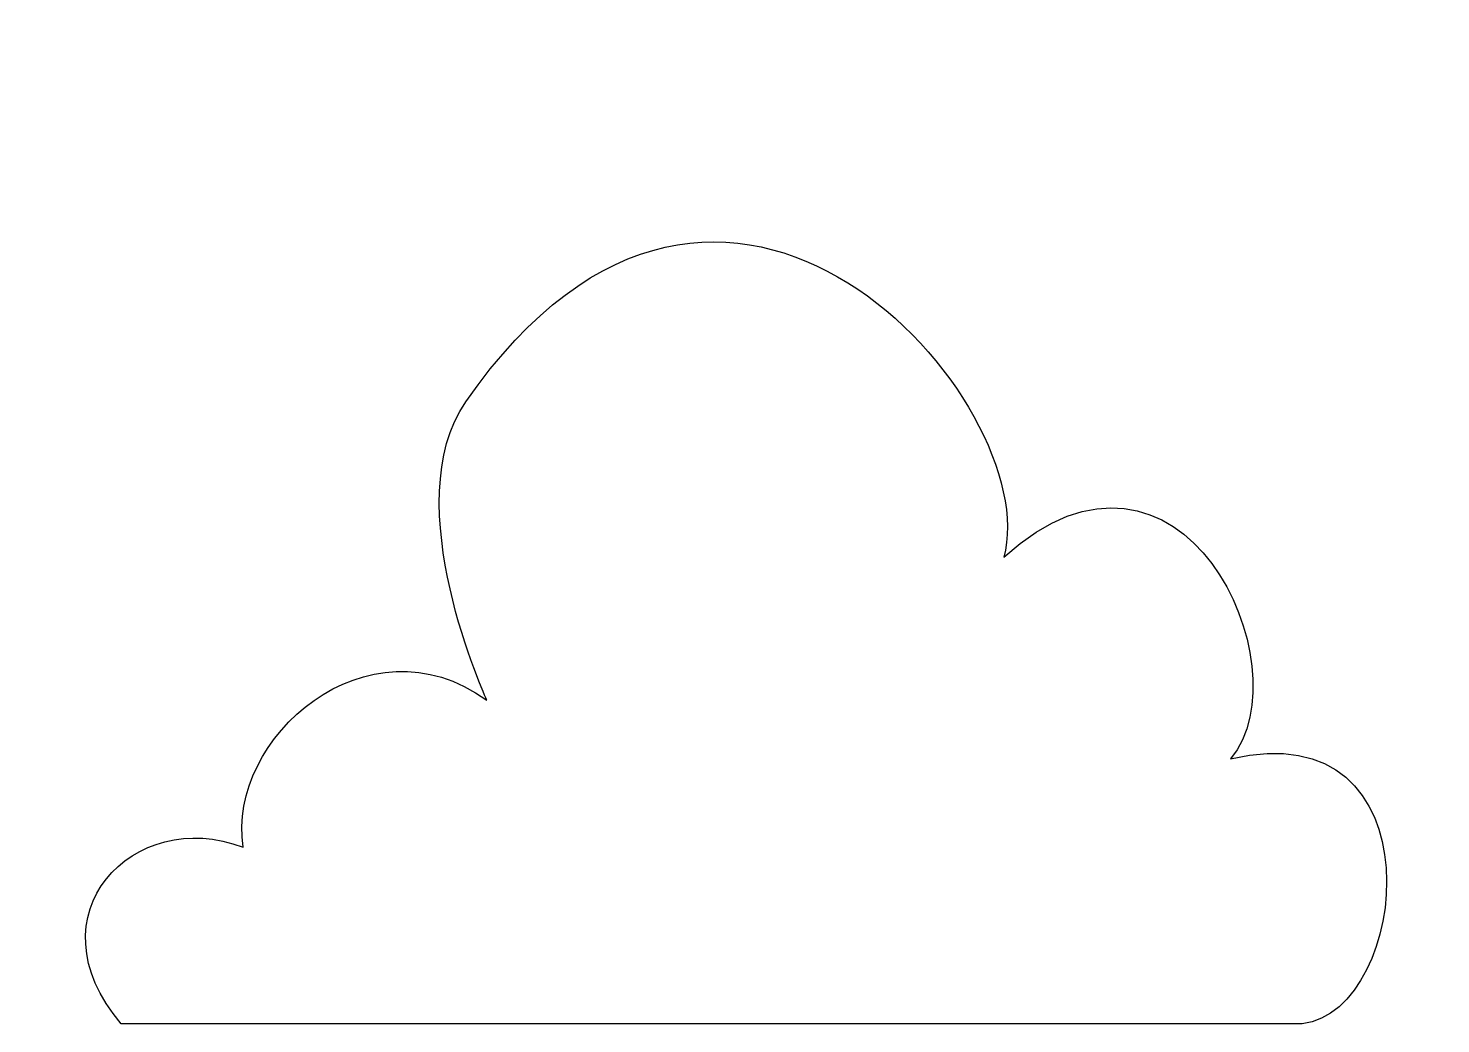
# Model space of a CAD drawing. Header units: centimetres. Extents: x -6.7 to 6.7, y -3.7 to 5.7.
import ezdxf

# ---------------------------------------------------------------- set-up
doc = ezdxf.new("R2010")
doc.units = ezdxf.units.CM
doc.header["$MEASUREMENT"] = 0
doc.layers.add('Camada 1', color=7, linetype='Continuous')

msp = doc.modelspace()

# ---------------------------------------------------------------- linework, layer by layer
at = {"layer": 'Camada 1'}
msp.add_open_spline([(-5.84327, -3.71542), (-5.84327, -3.71542), (5.3793, -3.71542), (5.3793, -3.71542), (5.3793, -3.71542), (6.41766, -3.59564), (6.69719, -0.71994), (4.7003, -1.19929), (4.7003, -1.19929), (5.41923, -0.32064), (4.22114, 2.23542), (2.54371, 0.71775), (2.54371, 0.71775), (2.94302, 2.1555), (-0.10413, 5.7456), (-2.56844, 2.19545), (-2.56844, 2.19545), (-3.23493, 1.23525), (-2.36879, -0.64004), (-2.36879, -0.64004), (-2.36879, -0.64004), (-3.49951, 0.17694), (-4.84484, -0.99958), (-4.68511, -2.03797), (-4.68511, -2.03797), (-5.72347, -1.63866), (-6.72743, -2.68059), (-5.84327, -3.71542)], degree=3, knots=[0, 0, 0, 0, 0.125, 0.125, 0.125, 0.125, 0.25, 0.25, 0.25, 0.25, 0.375, 0.375, 0.375, 0.375, 0.5, 0.5, 0.5, 0.5, 0.625, 0.625, 0.625, 0.625, 0.75, 0.75, 0.75, 0.75, 1, 1, 1, 1], dxfattribs=at)

doc.saveas('drawing.dxf')
